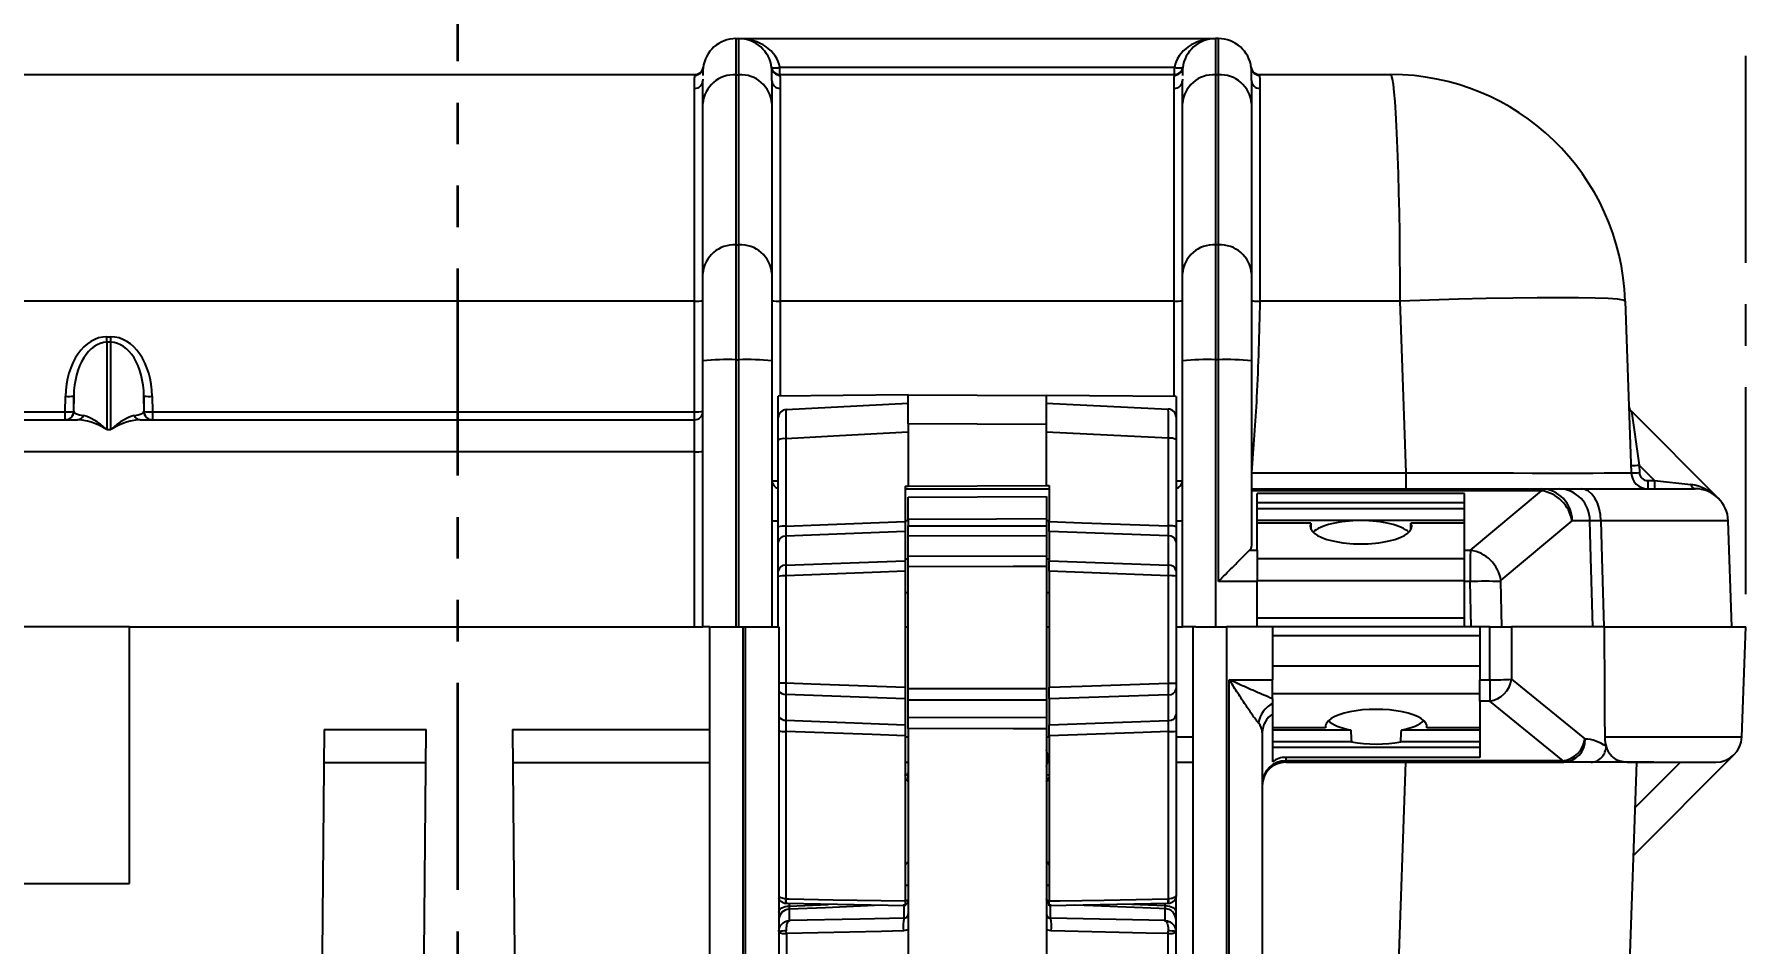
# Model space of a CAD drawing. Header units: millimetres. Extents: x 12 to 854, y 4 to 555.
# Drawn here: x 185.2 to 237.7, y 257.2 to 285.1 of the extents above; entities that cross this region are included whole.
import ezdxf

# ---------------------------------------------------------------- set-up
doc = ezdxf.new("R2010")
doc.units = ezdxf.units.MM
doc.linetypes.add('CENTER', pattern=[10.16, 6.35, -1.27, 1.27, -1.27])
doc.linetypes.add('PHANTOM', pattern=[12.7, 6.35, -1.27, 1.27, -1.27, 1.27, -1.27])
doc.layers.add('DEFAULT_1', color=7, linetype='CENTER')
doc.styles.add('SLDTEXTSTYLE2', font='TXT', dxfattribs={"width": 0.75})
doc.dimstyles.new('SLDDIMSTYLE0', dxfattribs={"dimtxt": 6.614583, "dimasz": 3.556, "dimexe": 0, "dimexo": 0.0625, "dimgap": 1.653646, "dimtad": 1, "dimdec": 0, "dimlfac": 3, "dimrnd": 1e-09, "dimzin": 12, "dimdsep": 46, "dimtxsty": 'SLDTEXTSTYLE2', "dimblk1": 'CLOSED', "dimblk2": 'CLOSED', "dimsah": 1, "dimcen": 0.09, "dimadec": 0, "dimazin": 3, "dimtfac": 1, "dimtdec": 0, "dimtofl": 0, "dimtmove": 0, "dimatfit": 3, "dimldrblk": 'CLOSED', "dimfxl": 1, "dimfrac": 2, "dimtolj": 1, "dimtzin": 12, "dimarcsym": 0})

# ---------------------------------------------------------------- blocks, each defined once
blk = doc.blocks.new('_Closed')
at = {"color": 0, "linetype": 'ByBlock', "lineweight": -2}
for p, q in [((-1, 0.166667), (0, 0)), ((-1, 0.166667), (-1, -0.166667)), ((0, 0), (-1, -0.166667)), ((0, 0), (-1, 0))]:
    blk.add_line(p, q, dxfattribs=at)
blk = doc.blocks.new('_D')
at = {"layer": 'DEFAULT_1'}
for p, q in [((161.1, 330.816), (159.088, 330.816)), ((159.088, 330.816), (159.088, 320.307)), ((178.2, 330.816), (180.212, 330.816)), ((180.212, 330.816), (180.212, 320.307)), ((100.534, 267.931), (100.534, 319.965)), ((159.088, 320.307), (161.1, 320.307)), ((180.212, 320.307), (178.2, 320.307)), ((237.694, 267.931), (237.694, 319.965)), ((100.534, 318.965), (237.694, 318.965))]:
    blk.add_line(p, q, dxfattribs=at)
at = {"layer": 'DEFAULT_1', "xscale": 3.556, "yscale": 3.556, "rotation": 180}
blk.add_blockref('_Closed', (100.534, 318.965, -1.925), dxfattribs=at)
at = {"layer": 'DEFAULT_1', "xscale": 3.556, "yscale": 3.556}
blk.add_blockref('_Closed', (237.694, 318.965, -1.925), dxfattribs=at)
at = {"layer": 'DEFAULT_1', "char_height": 6.6146, "attachment_point": 1, "style": 'SLDTEXTSTYLE2'}
for s, insert in [('411', (162.319, 340.684)), ('16.2', (161.1, 328.833))]:
    blk.add_mtext(s, dxfattribs=dict(at, insert=insert))

msp = doc.modelspace()

# ---------------------------------------------------------------- linework, layer by layer
at = {"color": 7, "linetype": 'PHANTOM', "lineweight": 35}
msp.add_line((198.226, 220.768), (198.226, 294.92), dxfattribs=at)
at = {"color": 7, "linetype": 'Continuous', "lineweight": 25}
for p, q in [((206.749, 284.965), (206.749, 283.854)), ((206.749, 284.965), (206.833, 284.965)), ((206.833, 283.854), (206.833, 284.965)), ((206.833, 284.965), (221.447, 284.965)), ((221.447, 284.965), (221.447, 283.854)), ((221.532, 284.965), (221.447, 284.965)), ((221.532, 283.854), (221.532, 284.965)), ((132.739, 283.865), (205.49, 283.865)), ((205.488, 283.845), (205.49, 283.865)), ((205.742, 284.085), (205.74, 284.068)), ((206.749, 283.854), (206.749, 278.64)), ((206.749, 283.854), (206.833, 283.854)), ((206.833, 278.64), (206.833, 283.854)), ((207.842, 284.068), (207.84, 284.085)), ((208.092, 283.865), (208.092, 284.085)), ((208.092, 284.085), (220.188, 284.085)), ((208.092, 283.865), (208.095, 283.845)), ((208.092, 283.865), (220.188, 283.865)), ((220.186, 283.845), (220.188, 283.865)), ((220.188, 283.865), (220.188, 284.085)), ((220.44, 284.085), (220.438, 284.068)), ((221.447, 283.854), (221.447, 278.64)), ((221.532, 283.854), (221.447, 283.854)), ((221.532, 278.64), (221.532, 283.854)), ((222.541, 284.068), (222.539, 284.085)), ((222.79, 283.865), (222.793, 283.845)), ((222.79, 283.865), (226.809, 283.865)), ((205.479, 276.919), (205.479, 283.44)), ((205.733, 283.717), (205.733, 283.679)), ((205.733, 282.974), (205.733, 283.679)), ((207.849, 283.679), (207.849, 282.974)), ((208.103, 283.44), (208.103, 276.919)), ((220.177, 276.919), (220.177, 283.44)), ((220.431, 283.717), (220.431, 283.679)), ((220.431, 282.974), (220.431, 283.679)), ((222.548, 283.679), (222.548, 282.974)), ((222.802, 283.44), (222.802, 276.919)), ((205.733, 277.76), (205.733, 282.974)), ((207.849, 282.974), (207.849, 277.76)), ((220.431, 277.76), (220.431, 282.974)), ((222.548, 282.974), (222.548, 277.76)), ((206.749, 278.64), (206.749, 275.122)), ((206.749, 278.64), (206.833, 278.64)), ((206.833, 275.122), (206.833, 278.64)), ((221.447, 278.64), (221.447, 275.122)), ((221.532, 278.64), (221.447, 278.64)), ((221.532, 275.122), (221.532, 278.64)), ((205.733, 275.086), (205.733, 277.76)), ((207.849, 277.76), (207.849, 275.086)), ((220.431, 275.086), (220.431, 277.76)), ((222.548, 277.76), (222.548, 275.086)), ((205.479, 276.919), (132.75, 276.919)), ((205.479, 273.526), (205.479, 276.919)), ((220.177, 276.919), (208.103, 276.919)), ((208.103, 276.919), (208.103, 274.009)), ((220.177, 273.991), (220.177, 276.919)), ((227.105, 276.919), (222.802, 276.919)), ((227.289, 271.655), (227.105, 276.919)), ((234.001, 276.919), (234.185, 271.655)), ((187.47, 275.657), (187.47, 275.827)), ((187.47, 275.827), (187.589, 275.827)), ((187.47, 275.657), (187.47, 272.984)), ((187.589, 275.657), (187.47, 275.657)), ((187.589, 275.657), (187.589, 275.827)), ((187.589, 272.984), (187.589, 275.657)), ((205.733, 266.931), (205.733, 275.086)), ((206.749, 275.122), (206.749, 266.931)), ((206.749, 275.122), (206.833, 275.122)), ((206.833, 266.931), (206.833, 275.122)), ((207.849, 275.086), (207.849, 266.931)), ((220.431, 266.931), (220.431, 275.086)), ((221.447, 275.122), (221.447, 266.931)), ((221.532, 275.122), (221.447, 275.122)), ((221.532, 268.321), (221.532, 275.122)), ((222.548, 275.086), (222.548, 269.402)), ((186.194, 273.526), (186.2, 273.999)), ((186.454, 274.005), (186.448, 273.532)), ((186.454, 273.532), (186.454, 274.005)), ((188.605, 274.005), (188.605, 273.532)), ((188.611, 273.532), (188.605, 274.005)), ((188.859, 273.999), (188.865, 273.526)), ((212.024, 274.043), (208.044, 274.009)), ((208.044, 273.34), (208.044, 274.009)), ((212.024, 274.043), (216.257, 274.025)), ((220.236, 273.99), (216.257, 274.025)), ((220.236, 273.99), (220.236, 273.356)), ((170.072, 273.281), (186.572, 273.281)), ((170.45, 273.526), (186.194, 273.526)), ((186.194, 273.281), (186.194, 273.526)), ((186.448, 273.532), (186.454, 273.532)), ((188.487, 273.281), (205.479, 273.281)), ((188.605, 273.532), (188.611, 273.532)), ((188.865, 273.526), (188.865, 273.281)), ((188.865, 273.526), (205.479, 273.526)), ((205.479, 273.281), (205.479, 273.526)), ((205.479, 272.301), (205.479, 273.281)), ((208.285, 273.593), (212.024, 273.789)), ((216.257, 273.789), (219.994, 273.61)), ((234.188, 273.54), (234.428, 271.888)), ((234.188, 273.54), (236.861, 270.867)), ((187.47, 272.984), (187.589, 272.984)), ((212.024, 273.154), (212.024, 271.249)), ((216.257, 273.135), (216.257, 271.268)), ((205.479, 272.301), (132.75, 272.301)), ((205.479, 266.931), (205.479, 272.301)), ((208.044, 269.995), (208.044, 272.66)), ((208.276, 272.699), (208.276, 270.02)), ((220.003, 270.027), (220.003, 272.715)), ((220.236, 272.677), (220.236, 270.003)), ((234.428, 271.888), (234.436, 271.661)), ((234.9, 271.415), (234.428, 271.888)), ((211.935, 271.249), (212.024, 271.249)), ((211.935, 271.249), (211.935, 270.164)), ((212.024, 271.249), (216.257, 271.268)), ((216.257, 271.268), (216.346, 271.268)), ((216.346, 271.268), (216.346, 270.164)), ((222.548, 271.655), (227.289, 271.655)), ((227.289, 271.165), (227.289, 271.655)), ((234.69, 271.415), (234.9, 271.415)), ((234.9, 271.415), (236.015, 271.292)), ((211.935, 271.165), (216.346, 271.165)), ((212.028, 270.911), (216.261, 270.929)), ((222.548, 271.165), (231.44, 271.165)), ((231.434, 271.107), (222.548, 271.107)), ((229.074, 271.017), (222.724, 271.017)), ((222.724, 269.285), (222.724, 271.017)), ((229.074, 270.73), (222.724, 270.73)), ((229.074, 269.285), (229.074, 271.017)), ((229.257, 269.285), (231.434, 271.107)), ((231.44, 271.165), (231.981, 271.165)), ((212.028, 270.184), (211.935, 270.184)), ((212.028, 270.226), (212.028, 270.026)), ((216.261, 270.245), (216.261, 270.034)), ((216.346, 270.184), (216.261, 270.184)), ((229.074, 270.55), (222.724, 270.55)), ((229.074, 270.191), (222.724, 270.191)), ((232.368, 270.182), (230.191, 268.36)), ((232.374, 270.184), (232.368, 270.182)), ((232.916, 270.184), (232.374, 270.184)), ((237.271, 266.931), (237.158, 270.184)), ((211.935, 269.856), (208.276, 269.711)), ((208.276, 269.711), (208.276, 268.819)), ((211.935, 269.856), (211.935, 268.96)), ((216.261, 269.724), (212.028, 269.716)), ((212.028, 269.097), (212.028, 269.716)), ((216.261, 269.724), (216.261, 269.105)), ((220.003, 269.718), (216.346, 269.856)), ((216.346, 269.856), (216.346, 268.96)), ((220.003, 268.826), (220.003, 269.718)), ((224.37, 270.112), (222.724, 270.112)), ((224.37, 270.112), (224.37, 269.913)), ((229.074, 270.112), (227.431, 270.112)), ((227.431, 269.913), (227.431, 270.112)), ((208.044, 268.64), (208.044, 269.532)), ((212.028, 269.097), (216.261, 269.105)), ((220.236, 269.539), (220.236, 268.647)), ((222.49, 269.285), (222.724, 269.285)), ((222.724, 269.285), (222.724, 268.321)), ((229.074, 269.285), (229.257, 269.285)), ((229.074, 268.321), (229.074, 269.285)), ((208.276, 268.819), (211.935, 268.96)), ((212.028, 269.006), (211.935, 269.006)), ((211.935, 268.636), (211.935, 265.08)), ((212.028, 265.045), (212.028, 268.774)), ((216.346, 269.006), (216.261, 269.006)), ((216.261, 268.782), (216.261, 265.038)), ((216.346, 268.96), (220.003, 268.826)), ((216.346, 268.636), (216.346, 265.08)), ((229.074, 269.019), (222.724, 269.019)), ((208.044, 266.931), (208.044, 268.477)), ((208.276, 268.493), (208.276, 265.215)), ((220.003, 265.208), (220.003, 268.501)), ((220.236, 268.484), (220.236, 265.209)), ((222.724, 268.321), (221.532, 268.321)), ((229.074, 268.341), (222.724, 268.341)), ((222.724, 266.931), (222.724, 268.321)), ((229.246, 268.321), (229.074, 268.321)), ((229.074, 266.931), (229.074, 268.321)), ((229.278, 266.931), (229.246, 268.321)), ((230.191, 268.36), (230.181, 268.321)), ((230.181, 268.321), (230.213, 266.931)), ((211.935, 267.99), (212.028, 267.99)), ((216.261, 267.99), (216.346, 267.99)), ((229.074, 267.202), (222.724, 267.202)), ((188.164, 266.931), (150.064, 266.931)), ((188.164, 259.062), (188.164, 266.931)), ((188.164, 266.931), (205.733, 266.931)), ((205.944, 266.931), (205.733, 266.931)), ((205.944, 245.229), (205.944, 266.931)), ((205.971, 266.931), (206.96, 266.931)), ((206.96, 266.931), (206.96, 245.194)), ((206.96, 266.931), (207.045, 266.931)), ((207.045, 245.194), (207.045, 266.931)), ((207.045, 266.931), (208.061, 266.931)), ((208.061, 266.931), (208.061, 245.229)), ((211.935, 266.931), (212.028, 266.931)), ((216.261, 266.931), (216.346, 266.931)), ((220.236, 266.931), (220.431, 266.931)), ((220.84, 266.931), (220.431, 266.931)), ((220.761, 245.229), (220.761, 266.931)), ((220.84, 266.931), (221.777, 266.931)), ((221.777, 266.931), (221.777, 245.194)), ((223.191, 266.931), (221.777, 266.931)), ((223.191, 266.931), (223.191, 265.311)), ((229.074, 266.931), (223.191, 266.931)), ((229.541, 266.66), (223.191, 266.66)), ((229.278, 266.931), (229.074, 266.931)), ((229.541, 266.931), (229.278, 266.931)), ((229.541, 266.931), (229.541, 265.311)), ((229.852, 266.931), (229.541, 266.931)), ((229.852, 265.311), (229.852, 266.931)), ((229.852, 266.931), (230.515, 266.931)), ((230.515, 266.931), (230.515, 265.326)), ((233.355, 266.931), (230.515, 266.931)), ((237.577, 263.559), (237.694, 266.931)), ((229.541, 265.73), (223.191, 265.73)), ((220.236, 265.03), (220.236, 264.242)), ((221.862, 245.194), (221.862, 265.311)), ((221.862, 265.311), (223.191, 265.311)), ((223.191, 264.73), (223.191, 265.311)), ((229.541, 265.311), (229.852, 265.311)), ((229.541, 264.655), (229.541, 265.311)), ((229.852, 265.311), (229.852, 264.655)), ((230.515, 265.326), (232.765, 263.497)), ((211.935, 264.725), (208.276, 264.858)), ((208.276, 264.858), (208.276, 264.07)), ((211.935, 264.725), (211.935, 263.933)), ((216.261, 264.681), (212.028, 264.688)), ((212.028, 264.161), (212.028, 264.688)), ((216.261, 264.681), (216.261, 264.153)), ((220.003, 264.851), (216.346, 264.725)), ((216.346, 264.725), (216.346, 263.932)), ((220.003, 264.063), (220.003, 264.851)), ((229.541, 264.88), (223.191, 264.88)), ((229.852, 264.655), (229.541, 264.655)), ((229.541, 264.655), (229.541, 262.932)), ((232.102, 262.826), (229.852, 264.655)), ((208.276, 264.07), (211.935, 263.933)), ((212.028, 264.161), (216.261, 264.153)), ((216.346, 263.932), (220.003, 264.063)), ((223.191, 264.257), (223.191, 262.798)), ((224.811, 263.84), (223.191, 263.84)), ((229.541, 263.84), (227.921, 263.84)), ((194.123, 263.79), (194.063, 256.907)), ((194.123, 263.79), (197.255, 263.79)), ((197.195, 256.907), (197.255, 263.79)), ((199.902, 263.79), (205.944, 263.79)), ((199.902, 263.79), (199.962, 256.907)), ((208.276, 263.729), (208.276, 258.594)), ((211.935, 263.593), (211.935, 258.53)), ((211.935, 263.559), (212.028, 263.559)), ((212.028, 263.816), (212.028, 256.745)), ((216.261, 263.809), (216.261, 256.742)), ((216.261, 263.559), (216.346, 263.559)), ((216.346, 263.593), (216.346, 258.53)), ((220.003, 258.594), (220.003, 263.721)), ((220.236, 263.73), (220.236, 258.702)), ((220.236, 263.559), (220.761, 263.559)), ((222.878, 263.695), (222.878, 245.229)), ((225.588, 263.77), (223.191, 263.77)), ((225.61, 263.408), (223.191, 263.408)), ((229.541, 263.408), (227.122, 263.408)), ((229.541, 263.77), (227.144, 263.77)), ((229.541, 263.231), (223.191, 263.231)), ((223.597, 262.932), (223.597, 262.826)), ((229.541, 262.932), (223.597, 262.932)), ((232.102, 262.826), (223.597, 262.826)), ((223.597, 262.826), (223.597, 262.783)), ((233.946, 262.791), (234.022, 262.791)), ((233.948, 262.796), (234.093, 262.795)), ((237.342, 263.018), (234.241, 259.917)), ((194.114, 262.775), (197.247, 262.775)), ((199.91, 262.775), (205.944, 262.775)), ((212.024, 262.406), (211.916, 262.367)), ((211.935, 262.783), (212.028, 262.783)), ((212.022, 262.415), (212.024, 262.406)), ((212.024, 262.186), (212.024, 262.406)), ((216.339, 262.271), (216.257, 262.283)), ((216.27, 262.404), (216.318, 262.4)), ((216.293, 262.783), (216.346, 262.783)), ((220.236, 262.783), (220.761, 262.783)), ((223.597, 262.783), (232.114, 262.783)), ((226.328, 235.654), (227.276, 262.783)), ((234.341, 262.783), (233.394, 235.654)), ((234.057, 262.783), (236.55, 262.783)), ((234.292, 261.38), (235.694, 262.783)), ((236.242, 262.783), (236.569, 262.783)), ((150.064, 259.062), (188.164, 259.062)), ((208.276, 258.594), (208.282, 258.594)), ((219.998, 258.594), (220.003, 258.594)), ((220.228, 258.645), (220.228, 258.204)), ((208.294, 258.448), (208.276, 258.449)), ((211.935, 258.385), (208.294, 258.448)), ((208.382, 258.447), (208.382, 258.375)), ((208.382, 258.375), (209.57, 258.426)), ((208.382, 258.277), (208.382, 257.899)), ((211.907, 257.969), (211.907, 258.427)), ((219.987, 258.448), (216.346, 258.384)), ((216.382, 258.427), (216.382, 257.969)), ((218.878, 258.428), (219.905, 258.388)), ((219.905, 258.388), (219.905, 258.446)), ((219.905, 257.898), (219.905, 258.29)), ((220.003, 258.449), (219.987, 258.448)), ((208.293, 257.532), (208.291, 257.609)), ((212.028, 257.642), (211.879, 257.613)), ((211.901, 258.005), (211.903, 258.004)), ((216.409, 257.613), (216.261, 257.641)), ((216.386, 258.004), (216.387, 258.004)), ((219.901, 257.926), (216.387, 258.004)), ((219.996, 257.532), (219.997, 257.609)), ((220.228, 257.974), (220.228, 257.62)), ((220.228, 257.592), (220.228, 257.572)), ((220.228, 257.572), (220.228, 256.897)), ((208.293, 257.532), (208.293, 256.853)), ((219.996, 256.855), (219.996, 257.532))]:
    msp.add_line(p, q, dxfattribs=at)
at = {"color": 7, "linetype": 'Continuous', "lineweight": 25, "flags": 128}
for points in [[(234.001, 276.919), (233.941, 276.948), (233.765, 276.973), (233.474, 276.993), (233.075, 277.007), (232.573, 277.016), (231.979, 277.019), (231.301, 277.016), (230.551, 277.007), (229.742, 276.993), (228.889, 276.973), (228.005, 276.948), (227.105, 276.919)], [(212.024, 272.898), (209.917, 272.786), (208.276, 272.699)], [(216.257, 273.135), (214.14, 273.145), (212.024, 273.154)], [(220.003, 272.715), (218.128, 272.807), (216.257, 272.898)], [(233.257, 270.184), (233.242, 270.377), (233.205, 270.562), (233.147, 270.731), (233.072, 270.879), (232.98, 271.001), (232.877, 271.091), (232.765, 271.146), (232.65, 271.165)], [(208.276, 270.02), (209.056, 270.05), (211.935, 270.164)], [(216.261, 270.245), (214.737, 270.238), (212.028, 270.226)], [(216.346, 270.164), (217.358, 270.126), (220.003, 270.027)], [(233.008, 266.931), (232.988, 267.641), (232.948, 269.051), (232.916, 270.184)], [(233.257, 270.184), (233.288, 269.049), (233.327, 267.641), (233.347, 266.931)], [(212.028, 270.026), (213.044, 270.028), (216.261, 270.034)], [(211.935, 268.636), (210.923, 268.596), (208.276, 268.493)], [(216.261, 268.782), (215.245, 268.78), (212.028, 268.774)], [(220.003, 268.501), (219.224, 268.53), (216.346, 268.636)], [(208.276, 265.215), (209.056, 265.186), (211.935, 265.08)], [(212.028, 265.045), (213.044, 265.043), (216.261, 265.038)], [(216.346, 265.08), (217.358, 265.116), (220.003, 265.208)], [(211.935, 263.593), (210.923, 263.63), (208.276, 263.729)], [(216.261, 263.809), (215.245, 263.81), (212.028, 263.816)], [(220.003, 263.721), (219.224, 263.694), (216.346, 263.593)], [(208.282, 258.594), (208.382, 258.592), (209.731, 258.569), (211.935, 258.53)], [(212.028, 258.595), (212.025, 258.582), (212.019, 258.569), (212.008, 258.558), (211.993, 258.547), (211.975, 258.539), (211.954, 258.532), (211.935, 258.528)], [(216.346, 258.53), (216.335, 258.532), (216.314, 258.539), (216.296, 258.548), (216.281, 258.558), (216.27, 258.57), (216.263, 258.582), (216.261, 258.595)], [(216.346, 258.53), (216.683, 258.536), (218.033, 258.559), (219.998, 258.594)], [(208.061, 258.191), (208.067, 258.226), (208.085, 258.259), (208.115, 258.29), (208.154, 258.318), (208.203, 258.341), (208.258, 258.358), (208.319, 258.37), (208.382, 258.375)], [(211.209, 258.397), (209.492, 258.324), (208.382, 258.277)], [(219.905, 258.29), (219.72, 258.297), (217.691, 258.376), (217.136, 258.398)], [(219.905, 258.388), (219.969, 258.383), (220.03, 258.372), (220.086, 258.354), (220.134, 258.331), (220.174, 258.304), (220.203, 258.272), (220.222, 258.239), (220.228, 258.204)], [(211.879, 257.613), (211.205, 257.598), (208.293, 257.532)], [(211.901, 258.005), (210.549, 257.975), (208.388, 257.927)], [(219.996, 257.532), (219.322, 257.547), (216.409, 257.613)]]:
    msp.add_lwpolyline(points, dxfattribs=at)
at = {"color": 7, "linetype": 'Continuous', "lineweight": 25}
for centre, radius, start, end in [((206.749, 283.949), 1.016, 90, 173.2826), ((206.833, 283.949), 1.016, 6.7174, 90), ((221.447, 283.949), 1.016, 90, 173.2826), ((221.532, 283.949), 1.016, 6.7174, 90), ((205.488, 284.098), 0.254, 269.8887, 353.214), ((205.49, 284.119), 0.254, 270, 352.3377), ((206.685, 282.9), 0.955, 86.1887, 175.5981), ((206.897, 282.9), 0.955, 4.4019, 93.8113), ((208.092, 284.119), 0.254, 187.6623, 270), ((207.966, 284.567), 0.498, 255.3622, 284.6378), ((208.094, 284.098), 0.254, 186.786, 270.1113), ((220.186, 284.098), 0.254, 269.8887, 353.214), ((220.188, 284.119), 0.254, 270, 352.3377), ((220.314, 284.567), 0.498, 255.3622, 284.6378), ((221.383, 282.9), 0.955, 86.1887, 175.5981), ((221.595, 282.9), 0.955, 4.4019, 93.8113), ((222.79, 284.119), 0.254, 187.6623, 270), ((222.792, 284.098), 0.254, 186.786, 270.1113), ((226.809, 276.668), 7.197, 2, 90), ((205.486, 283.687), 0.247, 268.3122, 358.2063), ((208.096, 283.687), 0.247, 181.7937, 271.6878), ((220.184, 283.687), 0.247, 268.3122, 358.2063), ((222.794, 283.687), 0.247, 181.7937, 271.6878), ((206.685, 277.687), 0.955, 86.1887, 175.5981), ((206.897, 277.687), 0.955, 4.4019, 93.8113), ((221.383, 277.687), 0.955, 86.1887, 175.5981), ((221.595, 277.687), 0.955, 4.4019, 93.8113), ((205.542, 278.745), 1.827, 268.0109, 275.9867), ((208.04, 278.745), 1.827, 264.0133, 271.9891), ((220.24, 278.745), 1.827, 268.0109, 275.9867), ((206.495, 267.817), 7.309, 88.0109, 95.9867), ((207.087, 267.817), 7.309, 84.0133, 91.9891), ((221.193, 267.817), 7.309, 88.0109, 95.9867), ((221.785, 267.817), 7.309, 84.0133, 91.9891), ((186.284, 275.876), 1.879, 267.4167, 275.1683), ((188.774, 275.876), 1.879, 264.8317, 272.5833), ((186.194, 273.535), 0.254, 270.0021, 359.2951), ((186.279, 275.404), 1.879, 267.4167, 275.1683), ((186.2, 273.535), 0.254, 270.0021, 359.2951), ((186.562, 273.486), 0.205, 272.7411, 337.7877), ((188.497, 273.486), 0.205, 202.2123, 267.2589), ((188.859, 273.535), 0.254, 180.7049, 269.9979), ((188.865, 273.535), 0.254, 180.7049, 269.9979), ((188.78, 275.404), 1.879, 264.8317, 272.5833), ((205.479, 273.535), 0.254, 270, 0), ((205.542, 275.353), 1.827, 268.0109, 275.9867), ((208.298, 273.34), 0.254, 93, 180), ((219.982, 273.356), 0.254, 0, 87.25), ((234.367, 273.72), 0.254, 182, 225), ((205.542, 274.127), 1.827, 268.0109, 275.9867), ((208.223, 272.301), 0.401, 82.4254, 116.4845), ((220.057, 272.316), 0.403, 63.5331, 97.6033), ((234.183, 277.128), 5.246, 269.9396, 272.6789), ((208.103, 271.419), 0.254, 180, 256.5066), ((207.996, 272.526), 1.117, 262.459, 272.472), ((220.177, 271.419), 0.254, 283.4934, 0), ((220.284, 272.526), 1.117, 267.528, 277.541), ((234.191, 276.901), 5.246, 269.9396, 272.6789), ((234.693, 271.673), 0.508, 182, 270), ((234.69, 271.669), 0.254, 182, 270), ((239.752, 271.353), 5.063, 179.2961, 182.1357), ((239.963, 271.353), 5.063, 179.2961, 182.1357), ((236.17, 271.319), 0.157, 190.1431, 259.8569), ((231.268, 270.005), 1.114, 9.1286, 81.4551), ((231.399, 270.191), 0.975, 359.6164, 87.6391), ((231.941, 270.191), 0.975, 359.6164, 87.6391), ((236.142, 270.149), 1.016, 2, 90), ((207.996, 271.3), 1.117, 262.459, 272.472), ((220.284, 271.3), 1.117, 267.528, 277.541), ((208.222, 269.423), 0.599, 84.8352, 107.2635), ((208.26, 269.492), 0.219, 85.7422, 169.5705), ((220.058, 269.427), 0.603, 72.7593, 95.1793), ((220.02, 269.499), 0.22, 10.4797, 94.4502), ((229.091, 268.183), 1.114, 9.1286, 81.4551), ((208.26, 268.6), 0.219, 85.7422, 169.5705), ((220.02, 268.607), 0.22, 10.4797, 94.4502), ((208.222, 267.605), 0.89, 86.4969, 101.5053), ((220.058, 267.609), 0.894, 78.5023, 93.5146), ((229.713, 253.586), 14.743, 88.1835, 91.8165), ((208.24, 305.734), 40.519, 269.7465, 270.0504), ((208.269, 265.105), 0.246, 212.3622, 271.5707), ((220.058, 287.87), 22.662, 269.8607, 270.4497), ((220.02, 265.07), 0.22, 265.5498, 349.5203), ((229.942, 275.757), 10.447, 269.5058, 273.1407), ((229.733, 265.435), 0.789, 278.699, 352.069), ((223.578, 263.855), 0.827, 117.8813, 170.9328), ((208.269, 264.316), 0.246, 212.3622, 271.5707), ((220.02, 264.282), 0.22, 265.5498, 349.5203), ((223.55, 263.688), 0.672, 122.2656, 179.4797), ((208.24, 266.607), 2.879, 266.4284, 270.7082), ((220.058, 265.423), 1.702, 268.1477, 275.9999), ((231.983, 263.606), 0.789, 278.699, 352.069), ((232.084, 263.474), 0.692, 272.4236, 1.5325), ((236.773, 263.587), 0.804, 270, 358), ((215.52, 262.91), 0.783, 0, 18.9246), ((215.52, 262.91), 0.783, 341.0754, 0), ((223.579, 262.125), 0.701, 88.4707, 178.3844), ((223.597, 262.063), 0.72, 90, 180), ((208.734, 258.522), 0.463, 170.9861, 189.0139), ((208.695, 258.554), 0.415, 174.4863, 194.7721), ((219.563, 258.553), 0.436, 346.0164, 5.3003), ((219.522, 258.521), 0.487, 351.4219, 8.5781), ((208.387, 257.95), 0.326, 90.9208, 178.0562), ((211.907, 258.549), 0.121, 283.4147, 358.4076), ((216.38, 258.548), 0.119, 181.0975, 252.8825), ((219.901, 257.963), 0.327, 1.9498, 89.3127), ((208.238, 256.78), 0.831, 86.29, 102.2751), ((208.24, 257.915), 0.386, 242.3749, 277.8442), ((212.979, 257.748), 1.107, 166.5901, 186.9884), ((215.313, 257.748), 1.105, 352.9947, 13.4408), ((220.049, 257.915), 0.386, 262.1542, 297.6316), ((220.051, 256.78), 0.831, 77.7249, 93.71)]:
    msp.add_arc(centre, radius, start, end, dxfattribs=at)
for centre, major_axis, ratio, start_param, end_param in [((206.833, 283.949), (1.27, 0), 0.8, 0.133732, 1.570796), ((221.447, 283.949), (1.27, 0), 0.8, 1.570796, 3.007861), ((226.809, 276.668), (0, 7.197), 0.041176, 4.747296, 6.283185), ((187.47, 273.966), (0, 1.861), 0.682414, 0, 1.553343), ((187.47, 273.975), (0, 1.681), 0.604246, 0, 1.553343), ((187.589, 273.966), (0, 1.861), 0.682414, 4.729842, 6.283185), ((187.589, 273.975), (0, 1.681), 0.604246, 4.729842, 6.283185), ((187.47, 273.535), (1.016, 0), 0.176777, 3.159046, 3.926991), ((187.47, 272.265), (1.219, -0.891), 0.400164, 1.855453, 2.640851), ((187.47, 272.265), (-0.941, 1.103), 0.347366, 5.098916, 5.884314), ((187.589, 272.265), (0.941, 1.103), 0.347366, 0.398872, 1.18427), ((187.589, 272.265), (1.219, 0.891), 0.400164, 0.500742, 1.28614), ((187.589, 273.535), (1.016, 0), 0.176777, 5.497787, 6.265732), ((227.28, 271.673), (6.905, -0.018), 0.002564, 4.713703, 6.283281), ((236.142, 270.149), (0.898, -0.898), 0.8, 1.570796, 2.356194), ((231.441, 270.106), (-0.002, 1.058), 0.016979, 6.28316, 6.614772), ((225.9, 269.655), (1.558, 0), 0.344328, 0.3404, 2.801192), ((225.9, 270.013), (1.558, 0), 0.344328, 2.954984, 6.469793), ((221.532, 269.402), (1.016, 0), 0.348731, 5.945151, 6.283185), ((229.264, 268.284), (-0.002, 1.058), 0.016979, 0.331587, 1.535864), ((226.366, 263.872), (1.558, 0), 0.340725, 6.224007, 9.483957), ((221.862, 263.695), (1.016, 0), 0.61416, 0, 0.484105), ((226.366, 261.202), (0, 44.611), 0.034921, 1.510191, 1.511618), ((226.366, 264.229), (1.558, 0), 0.340725, 3.485345, 4.18923), ((226.366, 264.229), (1.558, 0), 0.340725, 5.235548, 5.939433), ((226.366, 261.202), (0, 44.611), 0.034921, 4.771568, 4.772995), ((226.366, 302.414), (0, 44.611), 0.034921, 2.618433, 2.634915), ((226.366, 263.872), (1.558, 0), 0.340725, 4.205711, 5.219067), ((226.366, 302.414), (0, 44.611), 0.034921, 3.64827, 3.664752), ((232.777, 263.577), (0.0015, 0.0847), 0.424103, 2.820866, 3.149253), ((223.597, 262.163), (0, 0.769), 0.935301, 0, 0.600077), ((232.115, 263.587), (0.001, 0.804), 0.044654, 2.813275, 3.141662), ((211.901, 259.019), (0.127, 0), 0.060432, 4.872867, 6.283185), ((216.388, 259.019), (0.127, 0), 0.060432, 3.141593, 4.150901)]:
    msp.add_ellipse(centre, major_axis=major_axis, ratio=ratio, start_param=start_param, end_param=end_param, dxfattribs=at)
for points, knots in [([(205.479, 283.44), (205.479, 283.539), (205.48, 283.738), (205.485, 283.809), (205.488, 283.845)], [0, 0, 0, 0, 0.495408, 1, 1, 1, 1]), ([(205.74, 284.068), (205.738, 284.042), (205.735, 284.004), (205.734, 283.872), (205.734, 283.834)], [0, 0, 0, 0, 0.704289, 1, 1, 1, 1]), ([(207.849, 283.679), (207.849, 283.776), (207.849, 283.973), (207.845, 284.036), (207.842, 284.068)], [0, 0, 0, 0, 0.4953999, 1, 1, 1, 1]), ([(208.095, 283.845), (208.097, 283.81), (208.102, 283.739), (208.103, 283.54), (208.103, 283.44)], [0, 0, 0, 0, 0.495408, 1, 1, 1, 1]), ([(220.177, 283.44), (220.177, 283.539), (220.178, 283.738), (220.183, 283.809), (220.186, 283.845)], [0, 0, 0, 0, 0.495408, 1, 1, 1, 1]), ([(220.438, 284.068), (220.436, 284.042), (220.433, 284.004), (220.432, 283.872), (220.432, 283.834)], [0, 0, 0, 0, 0.704289, 1, 1, 1, 1]), ([(222.548, 283.679), (222.547, 283.776), (222.547, 283.973), (222.543, 284.036), (222.541, 284.068)], [0, 0, 0, 0, 0.4953999, 1, 1, 1, 1]), ([(222.793, 283.845), (222.795, 283.81), (222.801, 283.739), (222.801, 283.54), (222.802, 283.44)], [0, 0, 0, 0, 0.495408, 1, 1, 1, 1]), ([(222.548, 276.928), (222.552, 276.927), (222.561, 276.924), (222.63, 276.921), (222.716, 276.919), (222.774, 276.919), (222.802, 276.919)], [0, 0, 0, 0, 0.270261, 0.562429, 0.789736, 1, 1, 1, 1]), ([(222.802, 276.919), (222.779, 275.936), (222.738, 274.179), (222.606, 272.427), (222.548, 271.655)], [0, 0, 0, 0, 0.559571, 1, 1, 1, 1]), ([(212.024, 273.154), (212.024, 273.27), (212.024, 273.501), (212.024, 273.785), (212.024, 273.979), (212.024, 274.04), (212.024, 274.043), (212.024, 274.043)], [0, 0, 0, 0, 0.23918, 0.47836, 0.717538, 0.956715, 1, 1, 1, 1]), ([(216.257, 274.025), (216.257, 274.013), (216.257, 273.99), (216.257, 273.807), (216.257, 273.539), (216.257, 273.294), (216.257, 273.157), (216.257, 273.135)], [0, 0, 0, 0, 0.239124, 0.478248, 0.71737, 0.956492, 1, 1, 1, 1]), ([(208.044, 272.66), (208.044, 272.748), (208.044, 272.923), (208.044, 273.139), (208.044, 273.288), (208.044, 273.337), (208.044, 273.339), (208.044, 273.34)], [0, 0, 0, 0, 0.2374102, 0.4748293, 0.7121245, 0.9499113, 1, 1, 1, 1]), ([(208.285, 273.593), (208.283, 273.581), (208.278, 273.558), (208.275, 273.375), (208.273, 273.106), (208.275, 272.86), (208.276, 272.721), (208.276, 272.699)], [0, 0, 0, 0, 0.238929, 0.477785, 0.716039, 0.953918, 1, 1, 1, 1]), ([(220.003, 272.715), (220.004, 272.831), (220.006, 273.062), (220.005, 273.347), (220.001, 273.542), (219.997, 273.606), (219.995, 273.609), (219.994, 273.61)], [0, 0, 0, 0, 0.237997, 0.475966, 0.71385, 0.952006, 1, 1, 1, 1]), ([(220.236, 273.356), (220.236, 273.347), (220.236, 273.329), (220.236, 273.191), (220.236, 272.987), (220.236, 272.8), (220.236, 272.694), (220.236, 272.677)], [0, 0, 0, 0, 0.2387268, 0.4774819, 0.7155625, 0.9530389, 1, 1, 1, 1]), ([(212.028, 270.226), (212.028, 270.311), (212.028, 270.479), (212.028, 270.693), (212.028, 270.845), (212.028, 270.905), (212.028, 270.909), (212.028, 270.911)], [0, 0, 0, 0, 0.2296036, 0.4592072, 0.6888089, 0.91841, 1, 1, 1, 1]), ([(216.261, 270.929), (216.261, 270.921), (216.261, 270.904), (216.261, 270.772), (216.261, 270.579), (216.261, 270.389), (216.261, 270.275), (216.261, 270.245)], [0, 0, 0, 0, 0.229658, 0.459316, 0.688972, 0.918627, 1, 1, 1, 1]), ([(231.981, 271.165), (232.091, 271.165), (232.264, 271.165), (232.547, 271.165), (232.65, 271.165)], [0, 0, 0, 0, 0.6377527, 1, 1, 1, 1]), ([(232.65, 271.165), (233.013, 271.165), (233.751, 271.165), (234.653, 271.165), (235.381, 271.165), (235.84, 271.165), (236.098, 271.165), (236.127, 271.165), (236.142, 271.165)], [0, 0, 0, 0, 0.174632, 0.354079, 0.532774, 0.71667, 0.857103, 1, 1, 1, 1]), ([(211.935, 270.164), (211.935, 270.107), (211.935, 269.992), (211.935, 269.902), (211.935, 269.856)], [0, 0, 0, 0, 0.491956, 1, 1, 1, 1]), ([(216.346, 269.856), (216.346, 269.901), (216.346, 269.991), (216.346, 270.106), (216.346, 270.164)], [0, 0, 0, 0, 0.499993, 1, 1, 1, 1]), ([(233.257, 270.184), (233.204, 270.185), (233.06, 270.186), (232.972, 270.185), (232.916, 270.184)], [0, 0, 0, 0, 0.362256, 1, 1, 1, 1]), ([(237.158, 270.184), (237.158, 270.184), (237.158, 270.184), (237.102, 270.184), (236.829, 270.184), (236.313, 270.184), (235.559, 270.184), (234.674, 270.184), (233.909, 270.184), (233.409, 270.184), (233.257, 270.184)], [0, 0, 0, 0, 0.000002, 0.140402, 0.283268, 0.461934, 0.645788, 0.789571, 0.936014, 1, 1, 1, 1]), ([(208.044, 269.532), (208.044, 269.598), (208.044, 269.733), (208.044, 269.907), (208.044, 269.995)], [0, 0, 0, 0, 0.490301, 1, 1, 1, 1]), ([(208.276, 270.02), (208.275, 269.963), (208.274, 269.848), (208.275, 269.757), (208.276, 269.711)], [0, 0, 0, 0, 0.488166, 1, 1, 1, 1]), ([(212.028, 269.716), (212.028, 269.761), (212.028, 269.852), (212.028, 269.968), (212.028, 270.026)], [0, 0, 0, 0, 0.5, 1, 1, 1, 1]), ([(216.261, 270.034), (216.261, 269.977), (216.261, 269.861), (216.261, 269.771), (216.261, 269.724)], [0, 0, 0, 0, 0.490848, 1, 1, 1, 1]), ([(220.003, 269.718), (220.004, 269.762), (220.005, 269.852), (220.004, 269.968), (220.003, 270.027)], [0, 0, 0, 0, 0.488464, 1, 1, 1, 1]), ([(220.236, 270.003), (220.236, 269.918), (220.236, 269.744), (220.236, 269.609), (220.236, 269.539)], [0, 0, 0, 0, 0.4903938, 1, 1, 1, 1]), ([(212.028, 268.774), (212.028, 268.83), (212.028, 268.943), (212.028, 269.047), (212.028, 269.092), (212.028, 269.097)], [0, 0, 0, 0, 0.472101, 0.944203, 1, 1, 1, 1]), ([(216.261, 269.105), (216.261, 269.058), (216.261, 268.964), (216.261, 268.843), (216.261, 268.782)], [0, 0, 0, 0, 0.5, 1, 1, 1, 1]), ([(221.532, 268.321), (221.532, 268.322), (221.568, 268.359), (221.75, 268.543), (222.034, 268.83), (222.335, 269.131), (222.443, 269.238), (222.49, 269.285)], [0, 0, 0, 0, 0.002346, 0.096118, 0.485011, 0.773228, 1, 1, 1, 1]), ([(208.044, 268.477), (208.044, 268.505), (208.044, 268.562), (208.044, 268.614), (208.044, 268.637), (208.044, 268.64)], [0, 0, 0, 0, 0.467545, 0.935099, 1, 1, 1, 1]), ([(208.276, 268.819), (208.275, 268.775), (208.274, 268.686), (208.275, 268.565), (208.276, 268.501), (208.276, 268.493)], [0, 0, 0, 0, 0.469038, 0.938058, 1, 1, 1, 1]), ([(211.935, 268.96), (211.935, 268.913), (211.935, 268.818), (211.935, 268.697), (211.935, 268.636)], [0, 0, 0, 0, 0.499991, 1, 1, 1, 1]), ([(216.346, 268.636), (216.346, 268.692), (216.346, 268.805), (216.346, 268.909), (216.346, 268.955), (216.346, 268.96)], [0, 0, 0, 0, 0.469159, 0.938326, 1, 1, 1, 1]), ([(220.003, 268.501), (220.004, 268.557), (220.005, 268.67), (220.004, 268.775), (220.003, 268.821), (220.003, 268.826)], [0, 0, 0, 0, 0.468981, 0.937946, 1, 1, 1, 1]), ([(220.236, 268.647), (220.236, 268.625), (220.236, 268.581), (220.236, 268.521), (220.236, 268.488), (220.236, 268.484)], [0, 0, 0, 0, 0.467634, 0.935276, 1, 1, 1, 1]), ([(233.355, 266.931), (233.357, 266.65), (233.358, 266.369), (233.359, 266.088), (233.361, 265.806), (233.362, 265.525), (233.363, 265.244), (233.366, 264.682), (233.369, 264.121), (233.372, 263.559)], [0, 0, 0, 0, 0.0025338, 0.0025338, 0.0025338, 0.00506759, 0.00506759, 0.00506759, 0.01012822, 0.01012822, 0.01012822, 0.01012822]), ([(233.355, 266.931), (233.462, 266.931), (234.199, 266.931), (235.318, 266.931), (236.456, 266.931), (237.189, 266.931), (237.608, 266.931), (237.694, 266.931), (237.694, 266.931)], [0.3967453, 0.3967453, 0.3967453, 0.3967453, 0.42, 0.56, 0.67, 0.78, 0.89, 1, 1, 1, 1]), ([(208.276, 265.215), (208.275, 265.158), (208.274, 265.044), (208.275, 264.926), (208.276, 264.871), (208.276, 264.858)], [0, 0, 0, 0, 0.431925, 0.86383, 1, 1, 1, 1]), ([(211.935, 265.08), (211.935, 265.015), (211.935, 264.892), (211.935, 264.779), (211.935, 264.732), (211.935, 264.725)], [0, 0, 0, 0, 0.499429, 0.93198, 1, 1, 1, 1]), ([(212.028, 264.688), (212.028, 264.733), (212.028, 264.821), (212.028, 264.953), (212.028, 265.027), (212.028, 265.045)], [0, 0, 0, 0, 0.431521, 0.863042, 1, 1, 1, 1]), ([(216.261, 265.038), (216.261, 264.972), (216.261, 264.848), (216.261, 264.734), (216.261, 264.687), (216.261, 264.681)], [0, 0, 0, 0, 0.499437, 0.931509, 1, 1, 1, 1]), ([(216.346, 264.725), (216.346, 264.769), (216.346, 264.857), (216.346, 264.988), (216.346, 265.063), (216.346, 265.08)], [0, 0, 0, 0, 0.432022, 0.864055, 1, 1, 1, 1]), ([(220.003, 264.851), (220.004, 264.896), (220.005, 264.984), (220.005, 265.116), (220.004, 265.19), (220.003, 265.208)], [0, 0, 0, 0, 0.431871, 0.863724, 1, 1, 1, 1]), ([(220.236, 265.209), (220.236, 265.18), (220.236, 265.123), (220.236, 265.064), (220.236, 265.037), (220.236, 265.03)], [0, 0, 0, 0, 0.430608, 0.861227, 1, 1, 1, 1]), ([(222.761, 263.985), (222.731, 264.02), (222.699, 264.062), (222.631, 264.153), (222.595, 264.203), (222.485, 264.36), (222.41, 264.471), (222.255, 264.704), (222.177, 264.824), (222.059, 265.005), (222.02, 265.065), (221.941, 265.188), (221.901, 265.249), (221.862, 265.311)], [0, 0, 0, 0, 0.125, 0.125, 0.25, 0.25, 0.5, 0.5, 0.75, 0.75, 0.875, 0.875, 1, 1, 1, 1]), ([(223.191, 264.73), (223.09, 264.77), (222.982, 264.815), (222.765, 264.907), (222.654, 264.956), (222.429, 265.055), (222.316, 265.105), (222.09, 265.207), (221.975, 265.259), (221.862, 265.311)], [0, 0, 0, 0, 0.25, 0.25, 0.5, 0.5, 0.75, 0.75, 1, 1, 1, 1]), ([(223.191, 264.586), (223.191, 264.527), (223.191, 264.465), (223.191, 264.35), (223.191, 264.298), (223.191, 264.257)], [0, 0, 0, 0, 0.5, 0.5, 1, 1, 1, 1]), ([(208.276, 264.07), (208.275, 264.026), (208.274, 263.938), (208.275, 263.812), (208.276, 263.742), (208.276, 263.729)], [0, 0, 0, 0, 0.4463449, 0.8925235, 1, 1, 1, 1]), ([(211.935, 263.933), (211.935, 263.888), (211.935, 263.8), (211.935, 263.674), (211.935, 263.605), (211.935, 263.593)], [0, 0, 0, 0, 0.449783, 0.899577, 1, 1, 1, 1]), ([(212.028, 263.816), (212.028, 263.88), (212.028, 264.001), (212.028, 264.11), (212.028, 264.156), (212.028, 264.161)], [0, 0, 0, 0, 0.49957, 0.945882, 1, 1, 1, 1]), ([(216.261, 264.153), (216.261, 264.109), (216.261, 264.02), (216.261, 263.893), (216.261, 263.822), (216.261, 263.809)], [0, 0, 0, 0, 0.446026, 0.892052, 1, 1, 1, 1]), ([(216.346, 263.593), (216.346, 263.656), (216.346, 263.783), (216.346, 263.883), (216.346, 263.932)], [0, 0, 0, 0, 0.49999, 1, 1, 1, 1]), ([(220.003, 263.721), (220.004, 263.778), (220.005, 263.891), (220.005, 264.002), (220.003, 264.053), (220.003, 264.063)], [0, 0, 0, 0, 0.446614, 0.893078, 1, 1, 1, 1]), ([(220.236, 264.242), (220.236, 264.175), (220.236, 264.043), (220.236, 263.854), (220.236, 263.749), (220.236, 263.73)], [0, 0, 0, 0, 0.4483237, 0.8966572, 1, 1, 1, 1]), ([(233.372, 263.559), (233.372, 263.507), (233.376, 263.455), (233.391, 263.359), (233.402, 263.314), (233.414, 263.273)], [0, 0, 0, 0, 0.5, 0.5, 1, 1, 1, 1]), ([(233.372, 263.559), (233.448, 263.559), (234.147, 263.559), (235.227, 263.559), (236.353, 263.559), (237.077, 263.559), (237.491, 263.559), (237.577, 263.559), (237.577, 263.559)], [0.4029901, 0.4029901, 0.4029901, 0.4029901, 0.42, 0.56, 0.67, 0.78, 0.89, 1, 1, 1, 1]), ([(232.956, 262.783), (233.01, 262.783), (233.067, 262.793), (233.179, 262.841), (233.233, 262.878), (233.322, 262.974), (233.357, 263.032), (233.403, 263.152), (233.413, 263.215), (233.414, 263.273)], [0, 0, 0, 0, 0.25, 0.25, 0.5, 0.5, 0.75, 0.75, 1, 1, 1, 1]), ([(233.414, 263.273), (233.431, 263.225), (233.469, 263.121), (233.571, 262.973), (233.73, 262.834), (233.869, 262.819), (233.946, 262.81)], [0, 0, 0, 0, 0.1330825, 0.2886081, 0.6053118, 1, 1, 1, 1]), ([(234.093, 262.795), (234.161, 262.795), (234.676, 262.791), (235.375, 262.787), (236.027, 262.784), (236.206, 262.783), (236.242, 262.783)], [0, 0, 0, 0, 0.064002, 0.486233, 0.898288, 1, 1, 1, 1]), ([(211.935, 262.346), (211.938, 262.317), (211.944, 262.268), (211.984, 262.225), (212.014, 262.209), (212.024, 262.204)], [0, 0, 0, 0, 0.491793, 0.840101, 1, 1, 1, 1]), ([(212.022, 262.415), (212.019, 262.427), (212.016, 262.441), (212.012, 262.456), (212.011, 262.457)], [0, 0, 0, 0, 0.931475, 1, 1, 1, 1]), ([(216.257, 262.183), (216.276, 262.194), (216.316, 262.217), (216.342, 262.266), (216.344, 262.304), (216.346, 262.321)], [0, 0, 0, 0, 0.350071, 0.698388, 1, 1, 1, 1]), ([(234.057, 262.783), (234.048, 262.783), (234.03, 262.783), (233.998, 262.783), (233.963, 262.783), (233.924, 262.783), (233.881, 262.783), (233.81, 262.783), (233.704, 262.783), (233.568, 262.783), (233.415, 262.783), (233.281, 262.783), (233.169, 262.783), (233.091, 262.783), (233.021, 262.783), (232.976, 262.783), (232.956, 262.783)], [0, 0, 0, 0, 0.034713, 0.071621, 0.110776, 0.152222, 0.195994, 0.242124, 0.361625, 0.491372, 0.599743, 0.746814, 0.821898, 0.874829, 0.942814, 1, 1, 1, 1]), ([(212.024, 259.712), (212.003, 259.703), (211.963, 259.684), (211.938, 259.651), (211.936, 259.629), (211.935, 259.621)], [0, 0, 0, 0, 0.386367, 0.771531, 1, 1, 1, 1]), ([(216.346, 259.642), (216.343, 259.657), (216.336, 259.688), (216.296, 259.717), (216.264, 259.729), (216.257, 259.732)], [0, 0, 0, 0, 0.432575, 0.866437, 1, 1, 1, 1]), ([(208.276, 258.594), (208.248, 258.596), (208.193, 258.601), (208.124, 258.621), (208.077, 258.644), (208.065, 258.662), (208.061, 258.668)], [0, 0, 0, 0, 0.280181, 0.560143, 0.846012, 1, 1, 1, 1]), ([(208.276, 258.449), (208.248, 258.454), (208.193, 258.464), (208.124, 258.512), (208.077, 258.567), (208.065, 258.607), (208.061, 258.621)], [0, 0, 0, 0, 0.280236, 0.560255, 0.846136, 1, 1, 1, 1]), ([(220.236, 258.702), (220.236, 258.701), (220.236, 258.695), (220.232, 258.677), (220.209, 258.649), (220.156, 258.62), (220.086, 258.6), (220.031, 258.596), (220.003, 258.594)], [0, 0, 0, 0, 0.004896, 0.117128, 0.346533, 0.567316, 0.783575, 1, 1, 1, 1]), ([(220.236, 258.702), (220.236, 258.701), (220.236, 258.687), (220.232, 258.644), (220.209, 258.577), (220.156, 258.511), (220.086, 258.464), (220.031, 258.454), (220.003, 258.449)], [0, 0, 0, 0, 0.004897, 0.117078, 0.346445, 0.567234, 0.783534, 1, 1, 1, 1]), ([(208.382, 258.375), (208.382, 258.352), (208.381, 258.31), (208.382, 258.287), (208.382, 258.277)], [0, 0, 0, 0, 0.536544, 1, 1, 1, 1]), ([(211.903, 258.004), (211.917, 258.007), (211.949, 258.011), (211.986, 258.037), (212.016, 258.076), (212.027, 258.112), (212.028, 258.135), (212.028, 258.139)], [0, 0, 0, 0, 0.191093, 0.423595, 0.659897, 0.94522, 1, 1, 1, 1]), ([(211.935, 258.53), (211.935, 258.512), (211.935, 258.474), (211.935, 258.428), (211.935, 258.396), (211.935, 258.385), (211.935, 258.385), (211.935, 258.385)], [0, 0, 0, 0, 0.234842, 0.469673, 0.704846, 0.94084, 1, 1, 1, 1]), ([(216.261, 258.138), (216.263, 258.12), (216.267, 258.084), (216.297, 258.042), (216.337, 258.012), (216.37, 258.006), (216.386, 258.004)], [0, 0, 0, 0, 0.267399, 0.551853, 0.787067, 1, 1, 1, 1]), ([(216.346, 258.384), (216.346, 258.386), (216.346, 258.39), (216.346, 258.419), (216.346, 258.462), (216.346, 258.502), (216.346, 258.525), (216.346, 258.53)], [0, 0, 0, 0, 0.236729, 0.473479, 0.709702, 0.94514, 1, 1, 1, 1]), ([(219.905, 258.29), (219.906, 258.301), (219.907, 258.325), (219.906, 258.367), (219.905, 258.388)], [0, 0, 0, 0, 0.499992, 1, 1, 1, 1]), ([(220.228, 258.204), (220.228, 258.151), (220.228, 258.052), (220.228, 257.999), (220.228, 257.974)], [0, 0, 0, 0, 0.539547, 1, 1, 1, 1]), ([(208.061, 257.592), (208.065, 257.629), (208.072, 257.704), (208.128, 257.803), (208.211, 257.879), (208.304, 257.918), (208.368, 257.926), (208.393, 257.926), (208.394, 257.926)], [0, 0, 0, 0, 0.210458, 0.420831, 0.633625, 0.851519, 0.995893, 1, 1, 1, 1]), ([(208.291, 257.609), (208.292, 257.646), (208.294, 257.721), (208.31, 257.817), (208.336, 257.888), (208.365, 257.923), (208.385, 257.927), (208.394, 257.926), (208.394, 257.926)], [0, 0, 0, 0, 0.210458, 0.420831, 0.633625, 0.851519, 0.995893, 1, 1, 1, 1]), ([(219.895, 257.926), (219.895, 257.926), (219.903, 257.927), (219.923, 257.922), (219.953, 257.888), (219.978, 257.816), (219.995, 257.72), (219.997, 257.646), (219.997, 257.609)], [0, 0, 0, 0, 0.0041067, 0.148481, 0.3663748, 0.5791691, 0.7895416, 1, 1, 1, 1]), ([(219.895, 257.926), (219.896, 257.926), (219.921, 257.926), (219.984, 257.918), (220.078, 257.878), (220.161, 257.802), (220.217, 257.703), (220.224, 257.629), (220.228, 257.592)], [0, 0, 0, 0, 0.004107, 0.148481, 0.366375, 0.579169, 0.789542, 1, 1, 1, 1])]:
    msp.add_open_spline(points, degree=3, knots=knots, dxfattribs=at)
for points in [[(223.191, 264.73), (223.191, 264.68), (223.191, 264.629), (223.191, 264.586)], [(233.414, 263.273), (233.202, 263.405), (232.99, 263.492), (232.776, 263.492)], [(232.956, 262.783), (232.621, 262.783), (232.327, 262.783), (232.114, 262.783)], [(236.55, 262.783), (236.702, 262.783), (236.773, 262.783), (236.773, 262.783)]]:
    msp.add_open_spline(points, degree=3, dxfattribs=at)

# ---------------------------------------------------------------- dimensions: what is measured, and where the dimension line sits
at = {"layer": 'DEFAULT_1'}
dim = msp.add_linear_dim(base=(237.694, 318.965), p1=(100.534, 266.931), p2=(237.694, 266.931), dimstyle='SLDDIMSTYLE0', dxfattribs=at)
dim.commit()
dim.dimension.update_dxf_attribs({"geometry": '_D', "text_midpoint": (169.65, 318.965), "dimtype": 160})

doc.saveas('drawing.dxf')
